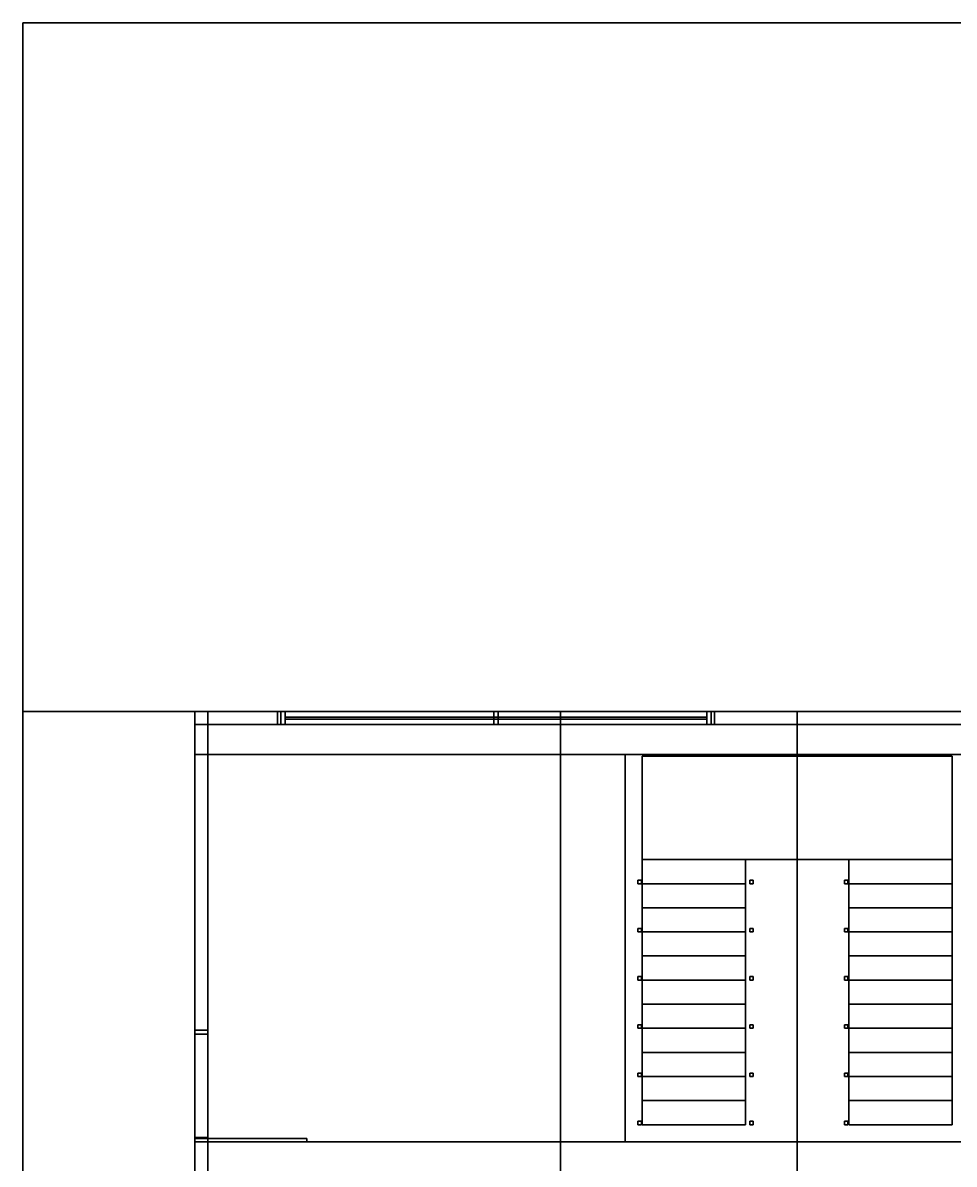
# Model space of a CAD drawing. Header units: metres. Extents: x 0 to 20, y 0 to 50.
# Drawn here: x 0 to 10.82, y 36.74 to 50 of the extents above; entities that cross this region are included whole.
import ezdxf

# ---------------------------------------------------------------- set-up
doc = ezdxf.new("R2010")
doc.units = ezdxf.units.M
doc.layers.add('MODELO_3D', color=7, linetype='Continuous')

msp = doc.modelspace()

# ---------------------------------------------------------------- linework, layer by layer
at = {"layer": 'MODELO_3D'}
for points in [[(0, 0, -0.25), (0, 0, -0.05), (0, 50, -0.05), (0, 50, -0.25)], [(0, 50, -0.25), (0, 50, -0.05), (20, 50, -0.05), (20, 50, -0.25)], [(0, 50, -0.25), (20, 50, -0.25), (20, 0, -0.25), (0, 0, -0.25)], [(20, 50, -0.05), (0, 50, -0.05), (0, 0, -0.05), (20, 0, -0.05)], [(0, 12, -0.05), (0, 12), (0, 42), (0, 42, -0.05)], [(0, 42, -0.05), (0, 42), (2, 42), (2, 42, -0.05)], [(0, 42, -0.05), (2, 42, -0.05), (2, 12, -0.05), (0, 12, -0.05)], [(2, 42), (0, 42), (0, 12), (2, 12)], [(2, 42, -0.05), (2, 42), (2, 12), (2, 12, -0.05)], [(2, 12, -0.15), (2, 12), (2, 42), (2, 42, -0.15)], [(2, 42, -0.15), (2, 42), (18, 42), (18, 42, -0.15)], [(2, 42, -0.15), (18, 42, -0.15), (18, 12, -0.15), (2, 12, -0.15)], [(18, 42), (2, 42), (2, 12), (18, 12)], [(2, 41.5, 4), (2, 41.5, 4.2), (2, 42, 4.2), (2, 42, 4)], [(2, 42, 4), (2, 42, 4.2), (18, 42, 4.2), (18, 42, 4)], [(2, 42, 4), (18, 42, 4), (18, 41.5, 4), (2, 41.5, 4)], [(18, 42, 4.2), (2, 42, 4.2), (2, 41.5, 4.2), (18, 41.5, 4.2)], [(2, 41.849998), (2, 41.849998, 4), (2, 42, 4), (2, 42)], [(2, 42), (2, 42, 4), (3, 42, 4), (3, 42)], [(2, 42), (3, 42), (3, 41.849998), (2, 41.849998)], [(3, 42, 4), (2, 42, 4), (2, 41.849998, 4), (3, 41.849998, 4)], [(2, 38.300003), (2, 38.300003, 4), (2, 42, 4), (2, 42)], [(2, 42), (2, 42, 4), (2.15, 42, 4), (2.15, 42)], [(2, 42), (2.15, 42), (2.15, 38.300003), (2, 38.300003)], [(2.15, 42, 4), (2, 42, 4), (2, 38.300003, 4), (2.15, 38.300003, 4)], [(2, 41.849998, 4.2), (2, 41.849998, 7.05), (2, 42, 7.05), (2, 42, 4.2)], [(2, 42, 4.2), (2, 42, 7.05), (3, 42, 7.05), (3, 42, 4.2)], [(2, 42, 4.2), (3, 42, 4.2), (3, 41.849998, 4.2), (2, 41.849998, 4.2)], [(3, 42, 7.05), (2, 42, 7.05), (2, 41.849998, 7.05), (3, 41.849998, 7.05)], [(2, 34.699997, 4.2), (2, 34.699997, 7.05), (2, 42, 7.05), (2, 42, 4.2)], [(2, 42, 4.2), (2, 42, 7.05), (2.15, 42, 7.05), (2.15, 42, 4.2)], [(2, 42, 4.2), (2.15, 42, 4.2), (2.15, 34.699997, 4.2), (2, 34.699997, 4.2)], [(2.15, 42, 7.05), (2, 42, 7.05), (2, 34.699997, 7.05), (2.15, 34.699997, 7.05)], [(2, 34.5, 7.05), (2, 34.5, 7.2), (2, 42, 7.2), (2, 42, 7.05)], [(2, 42, 7.05), (2, 42, 7.2), (6.25, 42, 7.2), (6.25, 42, 7.05)], [(2, 42, 7.05), (6.25, 42, 7.05), (6.25, 34.5, 7.05), (2, 34.5, 7.05)], [(6.25, 42, 7.2), (2, 42, 7.2), (2, 34.5, 7.2), (6.25, 34.5, 7.2)], [(2, 41.849998, 7.2), (2, 41.849998, 8.1), (2, 42, 8.1), (2, 42, 7.2)], [(2, 42, 7.2), (2, 42, 8.1), (18, 42, 8.1), (18, 42, 7.2)], [(2, 42, 7.2), (18, 42, 7.2), (18, 41.849998, 7.2), (2, 41.849998, 7.2)], [(18, 42, 8.1), (2, 42, 8.1), (2, 41.849998, 8.1), (18, 41.849998, 8.1)], [(2, 12, 7.2), (2, 12, 8.1), (2, 42, 8.1), (2, 42, 7.2)], [(2, 42, 7.2), (2, 42, 8.1), (2.15, 42, 8.1), (2.15, 42, 7.2)], [(2, 42, 7.2), (2.15, 42, 7.2), (2.15, 12, 7.2), (2, 12, 7.2)], [(2.15, 42, 8.1), (2, 42, 8.1), (2, 12, 8.1), (2.15, 12, 8.1)], [(2.15, 42), (2.15, 42, 4), (2.15, 38.300003, 4), (2.15, 38.300003)], [(2.15, 42, 4.2), (2.15, 42, 7.05), (2.15, 34.699997, 7.05), (2.15, 34.699997, 4.2)], [(2.15, 42, 7.2), (2.15, 42, 8.1), (2.15, 12, 8.1), (2.15, 12, 7.2)], [(2.96, 41.849998, 0.965), (2.96, 41.849998, 1), (2.96, 42, 1), (2.96, 42, 0.965)], [(2.96, 42, 0.965), (2.96, 42, 1), (8.04, 42, 1), (8.04, 42, 0.965)], [(2.96, 42, 0.965), (8.04, 42, 0.965), (8.04, 41.849998, 0.965), (2.96, 41.849998, 0.965)], [(8.04, 42, 1), (2.96, 42, 1), (2.96, 41.849998, 1), (8.04, 41.849998, 1)], [(2.96, 41.849998, 5.165), (2.96, 41.849998, 5.2), (2.96, 42, 5.2), (2.96, 42, 5.165)], [(2.96, 42, 5.165), (2.96, 42, 5.2), (8.04, 42, 5.2), (8.04, 42, 5.165)], [(2.96, 42, 5.165), (8.04, 42, 5.165), (8.04, 41.849998, 5.165), (2.96, 41.849998, 5.165)], [(8.04, 42, 5.2), (2.96, 42, 5.2), (2.96, 41.849998, 5.2), (8.04, 41.849998, 5.2)], [(3, 42), (3, 42, 4), (3, 41.849998, 4), (3, 41.849998)], [(3, 41.849998), (3, 41.849998, 1), (3, 42, 1), (3, 42)], [(3, 42), (3, 42, 1), (8, 42, 1), (8, 42)], [(3, 42), (8, 42), (8, 41.849998), (3, 41.849998)], [(8, 42, 1), (3, 42, 1), (3, 41.849998, 1), (8, 41.849998, 1)], [(3, 41.849998, 2.2), (3, 41.849998, 4), (3, 42, 4), (3, 42, 2.2)], [(3, 42, 2.2), (3, 42, 4), (8, 42, 4), (8, 42, 2.2)], [(3, 42, 2.2), (8, 42, 2.2), (8, 41.849998, 2.2), (3, 41.849998, 2.2)], [(8, 42, 4), (3, 42, 4), (3, 41.849998, 4), (8, 41.849998, 4)], [(3, 41.849998, 1), (3, 41.849998, 2.2), (3, 42, 2.2), (3, 42, 1)], [(3, 42, 1), (3, 42, 2.2), (3.05, 42, 2.2), (3.05, 42, 1)], [(3, 42, 1), (3.05, 42, 1), (3.05, 41.849998, 1), (3, 41.849998, 1)], [(3.05, 42, 2.2), (3, 42, 2.2), (3, 41.849998, 2.2), (3.05, 41.849998, 2.2)], [(3, 41.849998, 1), (3, 41.849998, 1.05), (3, 42, 1.05), (3, 42, 1)], [(3, 42, 1), (3, 42, 1.05), (8, 42, 1.05), (8, 42, 1)], [(3, 42, 1), (8, 42, 1), (8, 41.849998, 1), (3, 41.849998, 1)], [(8, 42, 1.05), (3, 42, 1.05), (3, 41.849998, 1.05), (8, 41.849998, 1.05)], [(3, 41.849998, 2.15), (3, 41.849998, 2.2), (3, 42, 2.2), (3, 42, 2.15)], [(3, 42, 2.15), (3, 42, 2.2), (8, 42, 2.2), (8, 42, 2.15)], [(3, 42, 2.15), (8, 42, 2.15), (8, 41.849998, 2.15), (3, 41.849998, 2.15)], [(8, 42, 2.2), (3, 42, 2.2), (3, 41.849998, 2.2), (8, 41.849998, 2.2)], [(3, 42, 4.2), (3, 42, 7.05), (3, 41.849998, 7.05), (3, 41.849998, 4.2)], [(3, 41.849998, 4.2), (3, 41.849998, 5.2), (3, 42, 5.2), (3, 42, 4.2)], [(3, 42, 4.2), (3, 42, 5.2), (8, 42, 5.2), (8, 42, 4.2)], [(3, 42, 4.2), (8, 42, 4.2), (8, 41.849998, 4.2), (3, 41.849998, 4.2)], [(8, 42, 5.2), (3, 42, 5.2), (3, 41.849998, 5.2), (8, 41.849998, 5.2)], [(3, 41.849998, 6.4), (3, 41.849998, 7.05), (3, 42, 7.05), (3, 42, 6.4)], [(3, 42, 6.4), (3, 42, 7.05), (8, 42, 7.05), (8, 42, 6.4)], [(3, 42, 6.4), (8, 42, 6.4), (8, 41.849998, 6.4), (3, 41.849998, 6.4)], [(8, 42, 7.05), (3, 42, 7.05), (3, 41.849998, 7.05), (8, 41.849998, 7.05)], [(3, 41.849998, 5.2), (3, 41.849998, 6.4), (3, 42, 6.4), (3, 42, 5.2)], [(3, 42, 5.2), (3, 42, 6.4), (3.05, 42, 6.4), (3.05, 42, 5.2)], [(3, 42, 5.2), (3.05, 42, 5.2), (3.05, 41.849998, 5.2), (3, 41.849998, 5.2)], [(3.05, 42, 6.4), (3, 42, 6.4), (3, 41.849998, 6.4), (3.05, 41.849998, 6.4)], [(3, 41.849998, 5.2), (3, 41.849998, 5.25), (3, 42, 5.25), (3, 42, 5.2)], [(3, 42, 5.2), (3, 42, 5.25), (8, 42, 5.25), (8, 42, 5.2)], [(3, 42, 5.2), (8, 42, 5.2), (8, 41.849998, 5.2), (3, 41.849998, 5.2)], [(8, 42, 5.25), (3, 42, 5.25), (3, 41.849998, 5.25), (8, 41.849998, 5.25)], [(3, 41.849998, 6.35), (3, 41.849998, 6.4), (3, 42, 6.4), (3, 42, 6.35)], [(3, 42, 6.35), (3, 42, 6.4), (8, 42, 6.4), (8, 42, 6.35)], [(3, 42, 6.35), (8, 42, 6.35), (8, 41.849998, 6.35), (3, 41.849998, 6.35)], [(8, 42, 6.4), (3, 42, 6.4), (3, 41.849998, 6.4), (8, 41.849998, 6.4)], [(3.05, 42, 1), (3.05, 42, 2.2), (3.05, 41.849998, 2.2), (3.05, 41.849998, 1)], [(3.05, 42, 5.2), (3.05, 42, 6.4), (3.05, 41.849998, 6.4), (3.05, 41.849998, 5.2)], [(3.05, 41.91, 1.05), (3.05, 41.91, 2.15), (3.05, 41.935001, 2.15), (3.05, 41.935001, 1.05)], [(3.05, 41.935001, 1.05), (3.05, 41.935001, 2.15), (7.95, 41.935001, 2.15), (7.95, 41.935001, 1.05)], [(3.05, 41.935001, 1.05), (7.95, 41.935001, 1.05), (7.95, 41.91, 1.05), (3.05, 41.91, 1.05)], [(7.95, 41.935001, 2.15), (3.05, 41.935001, 2.15), (3.05, 41.91, 2.15), (7.95, 41.91, 2.15)], [(3.05, 41.91, 5.25), (3.05, 41.91, 6.35), (3.05, 41.935001, 6.35), (3.05, 41.935001, 5.25)], [(3.05, 41.935001, 5.25), (3.05, 41.935001, 6.35), (7.95, 41.935001, 6.35), (7.95, 41.935001, 5.25)], [(3.05, 41.935001, 5.25), (7.95, 41.935001, 5.25), (7.95, 41.91, 5.25), (3.05, 41.91, 5.25)], [(7.95, 41.935001, 6.35), (3.05, 41.935001, 6.35), (3.05, 41.91, 6.35), (7.95, 41.91, 6.35)], [(7.95, 41.91, 1.05), (7.95, 41.91, 2.15), (3.05, 41.91, 2.15), (3.05, 41.91, 1.05)], [(7.95, 41.91, 5.25), (7.95, 41.91, 6.35), (3.05, 41.91, 6.35), (3.05, 41.91, 5.25)], [(5.475, 41.849998, 1), (5.475, 41.849998, 2.2), (5.475, 42, 2.2), (5.475, 42, 1)], [(5.475, 42, 1), (5.475, 42, 2.2), (5.525, 42, 2.2), (5.525, 42, 1)], [(5.475, 42, 1), (5.525, 42, 1), (5.525, 41.849998, 1), (5.475, 41.849998, 1)], [(5.525, 42, 2.2), (5.475, 42, 2.2), (5.475, 41.849998, 2.2), (5.525, 41.849998, 2.2)], [(5.475, 41.849998, 5.2), (5.475, 41.849998, 6.4), (5.475, 42, 6.4), (5.475, 42, 5.2)], [(5.475, 42, 5.2), (5.475, 42, 6.4), (5.525, 42, 6.4), (5.525, 42, 5.2)], [(5.475, 42, 5.2), (5.525, 42, 5.2), (5.525, 41.849998, 5.2), (5.475, 41.849998, 5.2)], [(5.525, 42, 6.4), (5.475, 42, 6.4), (5.475, 41.849998, 6.4), (5.525, 41.849998, 6.4)], [(5.525, 42, 1), (5.525, 42, 2.2), (5.525, 41.849998, 2.2), (5.525, 41.849998, 1)], [(5.525, 42, 5.2), (5.525, 42, 6.4), (5.525, 41.849998, 6.4), (5.525, 41.849998, 5.2)], [(6.25, 42, 7.05), (6.25, 42, 7.2), (6.25, 34.5, 7.2), (6.25, 34.5, 7.05)], [(6.25, 34.5, 7.05), (6.25, 34.5, 7.2), (6.25, 42, 7.2), (6.25, 42, 7.05)], [(6.25, 42, 7.05), (6.25, 42, 7.2), (9, 42, 7.2), (9, 42, 7.05)], [(6.25, 42, 7.05), (9, 42, 7.05), (9, 34.5, 7.05), (6.25, 34.5, 7.05)], [(9, 42, 7.2), (6.25, 42, 7.2), (6.25, 34.5, 7.2), (9, 34.5, 7.2)], [(7.95, 41.849998, 1), (7.95, 41.849998, 2.2), (7.95, 42, 2.2), (7.95, 42, 1)], [(7.95, 42, 1), (7.95, 42, 2.2), (8, 42, 2.2), (8, 42, 1)], [(7.95, 42, 1), (8, 42, 1), (8, 41.849998, 1), (7.95, 41.849998, 1)], [(8, 42, 2.2), (7.95, 42, 2.2), (7.95, 41.849998, 2.2), (8, 41.849998, 2.2)], [(7.95, 41.849998, 5.2), (7.95, 41.849998, 6.4), (7.95, 42, 6.4), (7.95, 42, 5.2)], [(7.95, 42, 5.2), (7.95, 42, 6.4), (8, 42, 6.4), (8, 42, 5.2)], [(7.95, 42, 5.2), (8, 42, 5.2), (8, 41.849998, 5.2), (7.95, 41.849998, 5.2)], [(8, 42, 6.4), (7.95, 42, 6.4), (7.95, 41.849998, 6.4), (8, 41.849998, 6.4)], [(7.95, 41.935001, 1.05), (7.95, 41.935001, 2.15), (7.95, 41.91, 2.15), (7.95, 41.91, 1.05)], [(7.95, 41.935001, 5.25), (7.95, 41.935001, 6.35), (7.95, 41.91, 6.35), (7.95, 41.91, 5.25)], [(8, 42), (8, 42, 1), (8, 41.849998, 1), (8, 41.849998)], [(8, 42, 2.2), (8, 42, 4), (8, 41.849998, 4), (8, 41.849998, 2.2)], [(8, 42, 1), (8, 42, 2.2), (8, 41.849998, 2.2), (8, 41.849998, 1)], [(8, 42, 1), (8, 42, 1.05), (8, 41.849998, 1.05), (8, 41.849998, 1)], [(8, 42, 2.15), (8, 42, 2.2), (8, 41.849998, 2.2), (8, 41.849998, 2.15)], [(8, 41.849998), (8, 41.849998, 4), (8, 42, 4), (8, 42)], [(8, 42), (8, 42, 4), (12, 42, 4), (12, 42)], [(8, 42), (12, 42), (12, 41.849998), (8, 41.849998)], [(12, 42, 4), (8, 42, 4), (8, 41.849998, 4), (12, 41.849998, 4)], [(8, 42, 4.2), (8, 42, 5.2), (8, 41.849998, 5.2), (8, 41.849998, 4.2)], [(8, 42, 6.4), (8, 42, 7.05), (8, 41.849998, 7.05), (8, 41.849998, 6.4)], [(8, 42, 5.2), (8, 42, 6.4), (8, 41.849998, 6.4), (8, 41.849998, 5.2)], [(8, 42, 5.2), (8, 42, 5.25), (8, 41.849998, 5.25), (8, 41.849998, 5.2)], [(8, 42, 6.35), (8, 42, 6.4), (8, 41.849998, 6.4), (8, 41.849998, 6.35)], [(8, 41.849998, 4.2), (8, 41.849998, 7.05), (8, 42, 7.05), (8, 42, 4.2)], [(8, 42, 4.2), (8, 42, 7.05), (12, 42, 7.05), (12, 42, 4.2)], [(8, 42, 4.2), (12, 42, 4.2), (12, 41.849998, 4.2), (8, 41.849998, 4.2)], [(12, 42, 7.05), (8, 42, 7.05), (8, 41.849998, 7.05), (12, 41.849998, 7.05)], [(8.04, 42, 0.965), (8.04, 42, 1), (8.04, 41.849998, 1), (8.04, 41.849998, 0.965)], [(8.04, 42, 5.165), (8.04, 42, 5.2), (8.04, 41.849998, 5.2), (8.04, 41.849998, 5.165)], [(9, 42, 7.05), (9, 42, 7.2), (9, 34.5, 7.2), (9, 34.5, 7.05)], [(9, 34.5, 7.05), (9, 34.5, 7.2), (9, 42, 7.2), (9, 42, 7.05)], [(9, 42, 7.05), (9, 42, 7.2), (11, 42, 7.2), (11, 42, 7.05)], [(9, 42, 7.05), (11, 42, 7.05), (11, 34.5, 7.05), (9, 34.5, 7.05)], [(11, 42, 7.2), (9, 42, 7.2), (9, 34.5, 7.2), (11, 34.5, 7.2)], [(3, 41.849998), (3, 41.849998, 4), (2, 41.849998, 4), (2, 41.849998)], [(3, 41.849998, 4.2), (3, 41.849998, 7.05), (2, 41.849998, 7.05), (2, 41.849998, 4.2)], [(18, 41.849998, 7.2), (18, 41.849998, 8.1), (2, 41.849998, 8.1), (2, 41.849998, 7.2)], [(8.04, 41.849998, 0.965), (8.04, 41.849998, 1), (2.96, 41.849998, 1), (2.96, 41.849998, 0.965)], [(8.04, 41.849998, 5.165), (8.04, 41.849998, 5.2), (2.96, 41.849998, 5.2), (2.96, 41.849998, 5.165)], [(8, 41.849998), (8, 41.849998, 1), (3, 41.849998, 1), (3, 41.849998)], [(8, 41.849998, 2.2), (8, 41.849998, 4), (3, 41.849998, 4), (3, 41.849998, 2.2)], [(3.05, 41.849998, 1), (3.05, 41.849998, 2.2), (3, 41.849998, 2.2), (3, 41.849998, 1)], [(8, 41.849998, 1), (8, 41.849998, 1.05), (3, 41.849998, 1.05), (3, 41.849998, 1)], [(8, 41.849998, 2.15), (8, 41.849998, 2.2), (3, 41.849998, 2.2), (3, 41.849998, 2.15)], [(8, 41.849998, 4.2), (8, 41.849998, 5.2), (3, 41.849998, 5.2), (3, 41.849998, 4.2)], [(8, 41.849998, 6.4), (8, 41.849998, 7.05), (3, 41.849998, 7.05), (3, 41.849998, 6.4)], [(3.05, 41.849998, 5.2), (3.05, 41.849998, 6.4), (3, 41.849998, 6.4), (3, 41.849998, 5.2)], [(8, 41.849998, 5.2), (8, 41.849998, 5.25), (3, 41.849998, 5.25), (3, 41.849998, 5.2)], [(8, 41.849998, 6.35), (8, 41.849998, 6.4), (3, 41.849998, 6.4), (3, 41.849998, 6.35)], [(5.525, 41.849998, 1), (5.525, 41.849998, 2.2), (5.475, 41.849998, 2.2), (5.475, 41.849998, 1)], [(5.525, 41.849998, 5.2), (5.525, 41.849998, 6.4), (5.475, 41.849998, 6.4), (5.475, 41.849998, 5.2)], [(8, 41.849998, 1), (8, 41.849998, 2.2), (7.95, 41.849998, 2.2), (7.95, 41.849998, 1)], [(8, 41.849998, 5.2), (8, 41.849998, 6.4), (7.95, 41.849998, 6.4), (7.95, 41.849998, 5.2)], [(12, 41.849998), (12, 41.849998, 4), (8, 41.849998, 4), (8, 41.849998)], [(12, 41.849998, 4.2), (12, 41.849998, 7.05), (8, 41.849998, 7.05), (8, 41.849998, 4.2)], [(18, 41.5, 4), (18, 41.5, 4.2), (2, 41.5, 4.2), (2, 41.5, 4)], [(2, 37, 4), (2, 37, 4.2), (2, 41.5, 4.2), (2, 41.5, 4)], [(2, 41.5, 4), (2, 41.5, 4.2), (7, 41.5, 4.2), (7, 41.5, 4)], [(2, 41.5, 4), (7, 41.5, 4), (7, 37, 4), (2, 37, 4)], [(7, 41.5, 4.2), (2, 41.5, 4.2), (2, 37, 4.2), (7, 37, 4.2)], [(7, 41.5, 4), (7, 41.5, 4.2), (7, 37, 4.2), (7, 37, 4)], [(7.2, 40.280003, 1.95), (7.2, 40.280003, 2.1), (7.2, 41.48, 2.1), (7.2, 41.48, 1.95)], [(7.2, 41.48, 1.95), (7.2, 41.48, 2.1), (10.8, 41.48, 2.1), (10.8, 41.48, 1.95)], [(7.2, 41.48, 1.95), (10.8, 41.48, 1.95), (10.8, 40.280003, 1.95), (7.2, 40.280003, 1.95)], [(10.8, 41.48, 2.1), (7.2, 41.48, 2.1), (7.2, 40.280003, 2.1), (10.8, 40.280003, 2.1)], [(10.8, 41.48, 1.95), (10.8, 41.48, 2.1), (10.8, 40.280003, 2.1), (10.8, 40.280003, 1.95)], [(10.8, 40.280003, 1.95), (10.8, 40.280003, 2.1), (7.2, 40.280003, 2.1), (7.2, 40.280003, 1.95)], [(7.2, 40), (7.2, 40, 1.925), (7.2, 40.279999, 1.925), (7.2, 40.279999)], [(7.2, 40.279999), (7.2, 40.279999, 1.925), (8.400001, 40.279999, 1.925), (8.400001, 40.279999)], [(7.2, 40.279999), (8.400001, 40.279999), (8.400001, 40), (7.2, 40)], [(8.400001, 40.279999, 1.925), (7.2, 40.279999, 1.925), (7.2, 40, 1.925), (8.400001, 40, 1.925)], [(8.400001, 40.279999), (8.400001, 40.279999, 1.925), (8.400001, 40, 1.925), (8.400001, 40)], [(9.599999, 40, 2.1), (9.599999, 40, 2.275), (9.599999, 40.279999, 2.275), (9.599999, 40.279999, 2.1)], [(9.599999, 40.279999, 2.1), (9.599999, 40.279999, 2.275), (10.8, 40.279999, 2.275), (10.8, 40.279999, 2.1)], [(9.599999, 40.279999, 2.1), (10.8, 40.279999, 2.1), (10.8, 40, 2.1), (9.599999, 40, 2.1)], [(10.8, 40.279999, 2.275), (9.599999, 40.279999, 2.275), (9.599999, 40, 2.275), (10.8, 40, 2.275)], [(10.8, 40.279999, 2.1), (10.8, 40.279999, 2.275), (10.8, 40, 2.275), (10.8, 40, 2.1)], [(7.15, 40, 1.925), (7.15, 40, 3.025), (7.15, 40.040001, 3.025), (7.15, 40.040001, 1.925)], [(7.15, 40.040001, 1.925), (7.15, 40.040001, 3.025), (7.19, 40.040001, 3.025), (7.19, 40.040001, 1.925)], [(7.15, 40.040001, 1.925), (7.19, 40.040001, 1.925), (7.19, 40, 1.925), (7.15, 40, 1.925)], [(7.19, 40.040001, 3.025), (7.15, 40.040001, 3.025), (7.15, 40, 3.025), (7.19, 40, 3.025)], [(7.19, 40, 1.925), (7.19, 40, 3.025), (7.15, 40, 3.025), (7.15, 40, 1.925)], [(7.19, 40.040001, 1.925), (7.19, 40.040001, 3.025), (7.19, 40, 3.025), (7.19, 40, 1.925)], [(7.2, 39.720001), (7.2, 39.720001, 1.75), (7.2, 40, 1.75), (7.2, 40)], [(7.2, 40), (7.2, 40, 1.75), (8.400001, 40, 1.75), (8.400001, 40)], [(7.2, 40), (8.400001, 40), (8.400001, 39.720001), (7.2, 39.720001)], [(8.400001, 40, 1.75), (7.2, 40, 1.75), (7.2, 39.720001, 1.75), (8.400001, 39.720001, 1.75)], [(8.400001, 40), (8.400001, 40, 1.925), (7.2, 40, 1.925), (7.2, 40)], [(8.400001, 40), (8.400001, 40, 1.75), (8.400001, 39.720001, 1.75), (8.400001, 39.720001)], [(8.45, 40, 1.925), (8.45, 40, 3.025), (8.45, 40.040001, 3.025), (8.45, 40.040001, 1.925)], [(8.45, 40.040001, 1.925), (8.45, 40.040001, 3.025), (8.490001, 40.040001, 3.025), (8.490001, 40.040001, 1.925)], [(8.45, 40.040001, 1.925), (8.490001, 40.040001, 1.925), (8.490001, 40, 1.925), (8.45, 40, 1.925)], [(8.490001, 40.040001, 3.025), (8.45, 40.040001, 3.025), (8.45, 40, 3.025), (8.490001, 40, 3.025)], [(8.490001, 40, 1.925), (8.490001, 40, 3.025), (8.45, 40, 3.025), (8.45, 40, 1.925)], [(8.490001, 40.040001, 1.925), (8.490001, 40.040001, 3.025), (8.490001, 40, 3.025), (8.490001, 40, 1.925)], [(9.549999, 40, 2.275), (9.549999, 40, 3.375), (9.549999, 40.040001, 3.375), (9.549999, 40.040001, 2.275)], [(9.549999, 40.040001, 2.275), (9.549999, 40.040001, 3.375), (9.59, 40.040001, 3.375), (9.59, 40.040001, 2.275)], [(9.549999, 40.040001, 2.275), (9.59, 40.040001, 2.275), (9.59, 40, 2.275), (9.549999, 40, 2.275)], [(9.59, 40.040001, 3.375), (9.549999, 40.040001, 3.375), (9.549999, 40, 3.375), (9.59, 40, 3.375)], [(9.59, 40, 2.275), (9.59, 40, 3.375), (9.549999, 40, 3.375), (9.549999, 40, 2.275)], [(9.59, 40.040001, 2.275), (9.59, 40.040001, 3.375), (9.59, 40, 3.375), (9.59, 40, 2.275)], [(10.8, 40, 2.1), (10.8, 40, 2.275), (9.599999, 40, 2.275), (9.599999, 40, 2.1)], [(9.599999, 39.720001, 2.1), (9.599999, 39.720001, 2.45), (9.599999, 40, 2.45), (9.599999, 40, 2.1)], [(9.599999, 40, 2.1), (9.599999, 40, 2.45), (10.8, 40, 2.45), (10.8, 40, 2.1)], [(9.599999, 40, 2.1), (10.8, 40, 2.1), (10.8, 39.720001, 2.1), (9.599999, 39.720001, 2.1)], [(10.8, 40, 2.45), (9.599999, 40, 2.45), (9.599999, 39.720001, 2.45), (10.8, 39.720001, 2.45)], [(10.8, 40, 2.1), (10.8, 40, 2.45), (10.8, 39.720001, 2.45), (10.8, 39.720001, 2.1)], [(7.2, 39.440002), (7.2, 39.440002, 1.575), (7.2, 39.720001, 1.575), (7.2, 39.720001)], [(7.2, 39.720001), (7.2, 39.720001, 1.575), (8.400001, 39.720001, 1.575), (8.400001, 39.720001)], [(7.2, 39.720001), (8.400001, 39.720001), (8.400001, 39.440002), (7.2, 39.440002)], [(8.400001, 39.720001, 1.575), (7.2, 39.720001, 1.575), (7.2, 39.440002, 1.575), (8.400001, 39.440002, 1.575)], [(8.400001, 39.720001), (8.400001, 39.720001, 1.75), (7.2, 39.720001, 1.75), (7.2, 39.720001)], [(8.400001, 39.720001), (8.400001, 39.720001, 1.575), (8.400001, 39.440002, 1.575), (8.400001, 39.440002)], [(10.8, 39.720001, 2.1), (10.8, 39.720001, 2.45), (9.599999, 39.720001, 2.45), (9.599999, 39.720001, 2.1)], [(9.599999, 39.440002, 2.1), (9.599999, 39.440002, 2.625), (9.599999, 39.720001, 2.625), (9.599999, 39.720001, 2.1)], [(9.599999, 39.720001, 2.1), (9.599999, 39.720001, 2.625), (10.8, 39.720001, 2.625), (10.8, 39.720001, 2.1)], [(9.599999, 39.720001, 2.1), (10.8, 39.720001, 2.1), (10.8, 39.440002, 2.1), (9.599999, 39.440002, 2.1)], [(10.8, 39.720001, 2.625), (9.599999, 39.720001, 2.625), (9.599999, 39.440002, 2.625), (10.8, 39.440002, 2.625)], [(10.8, 39.720001, 2.1), (10.8, 39.720001, 2.625), (10.8, 39.440002, 2.625), (10.8, 39.440002, 2.1)], [(7.15, 39.439999, 1.575), (7.15, 39.439999, 2.675), (7.15, 39.48, 2.675), (7.15, 39.48, 1.575)], [(7.15, 39.48, 1.575), (7.15, 39.48, 2.675), (7.19, 39.48, 2.675), (7.19, 39.48, 1.575)], [(7.15, 39.48, 1.575), (7.19, 39.48, 1.575), (7.19, 39.439999, 1.575), (7.15, 39.439999, 1.575)], [(7.19, 39.48, 2.675), (7.15, 39.48, 2.675), (7.15, 39.439999, 2.675), (7.19, 39.439999, 2.675)], [(7.19, 39.439999, 1.575), (7.19, 39.439999, 2.675), (7.15, 39.439999, 2.675), (7.15, 39.439999, 1.575)], [(7.19, 39.48, 1.575), (7.19, 39.48, 2.675), (7.19, 39.439999, 2.675), (7.19, 39.439999, 1.575)], [(8.400001, 39.440002), (8.400001, 39.440002, 1.575), (7.2, 39.440002, 1.575), (7.2, 39.440002)], [(7.2, 39.16), (7.2, 39.16, 1.4), (7.2, 39.439999, 1.4), (7.2, 39.439999)], [(7.2, 39.439999), (7.2, 39.439999, 1.4), (8.400001, 39.439999, 1.4), (8.400001, 39.439999)], [(7.2, 39.439999), (8.400001, 39.439999), (8.400001, 39.16), (7.2, 39.16)], [(8.400001, 39.439999, 1.4), (7.2, 39.439999, 1.4), (7.2, 39.16, 1.4), (8.400001, 39.16, 1.4)], [(8.400001, 39.439999), (8.400001, 39.439999, 1.4), (8.400001, 39.16, 1.4), (8.400001, 39.16)], [(8.45, 39.439999, 1.575), (8.45, 39.439999, 2.675), (8.45, 39.48, 2.675), (8.45, 39.48, 1.575)], [(8.45, 39.48, 1.575), (8.45, 39.48, 2.675), (8.490001, 39.48, 2.675), (8.490001, 39.48, 1.575)], [(8.45, 39.48, 1.575), (8.490001, 39.48, 1.575), (8.490001, 39.439999, 1.575), (8.45, 39.439999, 1.575)], [(8.490001, 39.48, 2.675), (8.45, 39.48, 2.675), (8.45, 39.439999, 2.675), (8.490001, 39.439999, 2.675)], [(8.490001, 39.439999, 1.575), (8.490001, 39.439999, 2.675), (8.45, 39.439999, 2.675), (8.45, 39.439999, 1.575)], [(8.490001, 39.48, 1.575), (8.490001, 39.48, 2.675), (8.490001, 39.439999, 2.675), (8.490001, 39.439999, 1.575)], [(9.549999, 39.439999, 2.625), (9.549999, 39.439999, 3.725), (9.549999, 39.48, 3.725), (9.549999, 39.48, 2.625)], [(9.549999, 39.48, 2.625), (9.549999, 39.48, 3.725), (9.59, 39.48, 3.725), (9.59, 39.48, 2.625)], [(9.549999, 39.48, 2.625), (9.59, 39.48, 2.625), (9.59, 39.439999, 2.625), (9.549999, 39.439999, 2.625)], [(9.59, 39.48, 3.725), (9.549999, 39.48, 3.725), (9.549999, 39.439999, 3.725), (9.59, 39.439999, 3.725)], [(9.59, 39.439999, 2.625), (9.59, 39.439999, 3.725), (9.549999, 39.439999, 3.725), (9.549999, 39.439999, 2.625)], [(9.59, 39.48, 2.625), (9.59, 39.48, 3.725), (9.59, 39.439999, 3.725), (9.59, 39.439999, 2.625)], [(10.8, 39.440002, 2.1), (10.8, 39.440002, 2.625), (9.599999, 39.440002, 2.625), (9.599999, 39.440002, 2.1)], [(9.599999, 39.16, 2.1), (9.599999, 39.16, 2.8), (9.599999, 39.439999, 2.8), (9.599999, 39.439999, 2.1)], [(9.599999, 39.439999, 2.1), (9.599999, 39.439999, 2.8), (10.8, 39.439999, 2.8), (10.8, 39.439999, 2.1)], [(9.599999, 39.439999, 2.1), (10.8, 39.439999, 2.1), (10.8, 39.16, 2.1), (9.599999, 39.16, 2.1)], [(10.8, 39.439999, 2.8), (9.599999, 39.439999, 2.8), (9.599999, 39.16, 2.8), (10.8, 39.16, 2.8)], [(10.8, 39.439999, 2.1), (10.8, 39.439999, 2.8), (10.8, 39.16, 2.8), (10.8, 39.16, 2.1)], [(7.2, 38.880001), (7.2, 38.880001, 1.225), (7.2, 39.16, 1.225), (7.2, 39.16)], [(7.2, 39.16), (7.2, 39.16, 1.225), (8.400001, 39.16, 1.225), (8.400001, 39.16)], [(7.2, 39.16), (8.400001, 39.16), (8.400001, 38.880001), (7.2, 38.880001)], [(8.400001, 39.16, 1.225), (7.2, 39.16, 1.225), (7.2, 38.880001, 1.225), (8.400001, 38.880001, 1.225)], [(8.400001, 39.16), (8.400001, 39.16, 1.4), (7.2, 39.16, 1.4), (7.2, 39.16)], [(8.400001, 39.16), (8.400001, 39.16, 1.225), (8.400001, 38.880001, 1.225), (8.400001, 38.880001)], [(10.8, 39.16, 2.1), (10.8, 39.16, 2.8), (9.599999, 39.16, 2.8), (9.599999, 39.16, 2.1)], [(9.599999, 38.880001, 2.1), (9.599999, 38.880001, 2.975), (9.599999, 39.16, 2.975), (9.599999, 39.16, 2.1)], [(9.599999, 39.16, 2.1), (9.599999, 39.16, 2.975), (10.8, 39.16, 2.975), (10.8, 39.16, 2.1)], [(9.599999, 39.16, 2.1), (10.8, 39.16, 2.1), (10.8, 38.880001, 2.1), (9.599999, 38.880001, 2.1)], [(10.8, 39.16, 2.975), (9.599999, 39.16, 2.975), (9.599999, 38.880001, 2.975), (10.8, 38.880001, 2.975)], [(10.8, 39.16, 2.1), (10.8, 39.16, 2.975), (10.8, 38.880001, 2.975), (10.8, 38.880001, 2.1)], [(7.15, 38.880001, 1.225), (7.15, 38.880001, 2.325), (7.15, 38.920002, 2.325), (7.15, 38.920002, 1.225)], [(7.15, 38.920002, 1.225), (7.15, 38.920002, 2.325), (7.19, 38.920002, 2.325), (7.19, 38.920002, 1.225)], [(7.15, 38.920002, 1.225), (7.19, 38.920002, 1.225), (7.19, 38.880001, 1.225), (7.15, 38.880001, 1.225)], [(7.19, 38.920002, 2.325), (7.15, 38.920002, 2.325), (7.15, 38.880001, 2.325), (7.19, 38.880001, 2.325)], [(7.19, 38.880001, 1.225), (7.19, 38.880001, 2.325), (7.15, 38.880001, 2.325), (7.15, 38.880001, 1.225)], [(7.19, 38.920002, 1.225), (7.19, 38.920002, 2.325), (7.19, 38.880001, 2.325), (7.19, 38.880001, 1.225)], [(7.2, 38.600002), (7.2, 38.600002, 1.05), (7.2, 38.880001, 1.05), (7.2, 38.880001)], [(7.2, 38.880001), (7.2, 38.880001, 1.05), (8.400001, 38.880001, 1.05), (8.400001, 38.880001)], [(7.2, 38.880001), (8.400001, 38.880001), (8.400001, 38.600002), (7.2, 38.600002)], [(8.400001, 38.880001, 1.05), (7.2, 38.880001, 1.05), (7.2, 38.600002, 1.05), (8.400001, 38.600002, 1.05)], [(8.400001, 38.880001), (8.400001, 38.880001, 1.225), (7.2, 38.880001, 1.225), (7.2, 38.880001)], [(8.400001, 38.880001), (8.400001, 38.880001, 1.05), (8.400001, 38.600002, 1.05), (8.400001, 38.600002)], [(8.45, 38.880001, 1.225), (8.45, 38.880001, 2.325), (8.45, 38.920002, 2.325), (8.45, 38.920002, 1.225)], [(8.45, 38.920002, 1.225), (8.45, 38.920002, 2.325), (8.490001, 38.920002, 2.325), (8.490001, 38.920002, 1.225)], [(8.45, 38.920002, 1.225), (8.490001, 38.920002, 1.225), (8.490001, 38.880001, 1.225), (8.45, 38.880001, 1.225)], [(8.490001, 38.920002, 2.325), (8.45, 38.920002, 2.325), (8.45, 38.880001, 2.325), (8.490001, 38.880001, 2.325)], [(8.490001, 38.880001, 1.225), (8.490001, 38.880001, 2.325), (8.45, 38.880001, 2.325), (8.45, 38.880001, 1.225)], [(8.490001, 38.920002, 1.225), (8.490001, 38.920002, 2.325), (8.490001, 38.880001, 2.325), (8.490001, 38.880001, 1.225)], [(9.549999, 38.880001, 2.975), (9.549999, 38.880001, 4.075), (9.549999, 38.920002, 4.075), (9.549999, 38.920002, 2.975)], [(9.549999, 38.920002, 2.975), (9.549999, 38.920002, 4.075), (9.59, 38.920002, 4.075), (9.59, 38.920002, 2.975)], [(9.549999, 38.920002, 2.975), (9.59, 38.920002, 2.975), (9.59, 38.880001, 2.975), (9.549999, 38.880001, 2.975)], [(9.59, 38.920002, 4.075), (9.549999, 38.920002, 4.075), (9.549999, 38.880001, 4.075), (9.59, 38.880001, 4.075)], [(9.59, 38.880001, 2.975), (9.59, 38.880001, 4.075), (9.549999, 38.880001, 4.075), (9.549999, 38.880001, 2.975)], [(9.59, 38.920002, 2.975), (9.59, 38.920002, 4.075), (9.59, 38.880001, 4.075), (9.59, 38.880001, 2.975)], [(10.8, 38.880001, 2.1), (10.8, 38.880001, 2.975), (9.599999, 38.880001, 2.975), (9.599999, 38.880001, 2.1)], [(9.599999, 38.600002, 2.1), (9.599999, 38.600002, 3.15), (9.599999, 38.880001, 3.15), (9.599999, 38.880001, 2.1)], [(9.599999, 38.880001, 2.1), (9.599999, 38.880001, 3.15), (10.8, 38.880001, 3.15), (10.8, 38.880001, 2.1)], [(9.599999, 38.880001, 2.1), (10.8, 38.880001, 2.1), (10.8, 38.600002, 2.1), (9.599999, 38.600002, 2.1)], [(10.8, 38.880001, 3.15), (9.599999, 38.880001, 3.15), (9.599999, 38.600002, 3.15), (10.8, 38.600002, 3.15)], [(10.8, 38.880001, 2.1), (10.8, 38.880001, 3.15), (10.8, 38.600002, 3.15), (10.8, 38.600002, 2.1)], [(8.400001, 38.600002), (8.400001, 38.600002, 1.05), (7.2, 38.600002, 1.05), (7.2, 38.600002)], [(7.2, 38.32), (7.2, 38.32, 0.875), (7.2, 38.599998, 0.875), (7.2, 38.599998)], [(7.2, 38.599998), (7.2, 38.599998, 0.875), (8.400001, 38.599998, 0.875), (8.400001, 38.599998)], [(7.2, 38.599998), (8.400001, 38.599998), (8.400001, 38.32), (7.2, 38.32)], [(8.400001, 38.599998, 0.875), (7.2, 38.599998, 0.875), (7.2, 38.32, 0.875), (8.400001, 38.32, 0.875)], [(8.400001, 38.599998), (8.400001, 38.599998, 0.875), (8.400001, 38.32, 0.875), (8.400001, 38.32)], [(10.8, 38.600002, 2.1), (10.8, 38.600002, 3.15), (9.599999, 38.600002, 3.15), (9.599999, 38.600002, 2.1)], [(9.599999, 38.32, 2.1), (9.599999, 38.32, 3.325), (9.599999, 38.599998, 3.325), (9.599999, 38.599998, 2.1)], [(9.599999, 38.599998, 2.1), (9.599999, 38.599998, 3.325), (10.8, 38.599998, 3.325), (10.8, 38.599998, 2.1)], [(9.599999, 38.599998, 2.1), (10.8, 38.599998, 2.1), (10.8, 38.32, 2.1), (9.599999, 38.32, 2.1)], [(10.8, 38.599998, 3.325), (9.599999, 38.599998, 3.325), (9.599999, 38.32, 3.325), (10.8, 38.32, 3.325)], [(10.8, 38.599998, 2.1), (10.8, 38.599998, 3.325), (10.8, 38.32, 3.325), (10.8, 38.32, 2.1)], [(7.15, 38.32, 0.875), (7.15, 38.32, 1.975), (7.15, 38.360001, 1.975), (7.15, 38.360001, 0.875)], [(7.15, 38.360001, 0.875), (7.15, 38.360001, 1.975), (7.19, 38.360001, 1.975), (7.19, 38.360001, 0.875)], [(7.15, 38.360001, 0.875), (7.19, 38.360001, 0.875), (7.19, 38.32, 0.875), (7.15, 38.32, 0.875)], [(7.19, 38.360001, 1.975), (7.15, 38.360001, 1.975), (7.15, 38.32, 1.975), (7.19, 38.32, 1.975)], [(7.19, 38.32, 0.875), (7.19, 38.32, 1.975), (7.15, 38.32, 1.975), (7.15, 38.32, 0.875)], [(7.19, 38.360001, 0.875), (7.19, 38.360001, 1.975), (7.19, 38.32, 1.975), (7.19, 38.32, 0.875)], [(7.2, 38.040001), (7.2, 38.040001, 0.7), (7.2, 38.32, 0.7), (7.2, 38.32)], [(7.2, 38.32), (7.2, 38.32, 0.7), (8.400001, 38.32, 0.7), (8.400001, 38.32)], [(7.2, 38.32), (8.400001, 38.32), (8.400001, 38.040001), (7.2, 38.040001)], [(8.400001, 38.32, 0.7), (7.2, 38.32, 0.7), (7.2, 38.040001, 0.7), (8.400001, 38.040001, 0.7)], [(8.400001, 38.32), (8.400001, 38.32, 0.875), (7.2, 38.32, 0.875), (7.2, 38.32)], [(8.400001, 38.32), (8.400001, 38.32, 0.7), (8.400001, 38.040001, 0.7), (8.400001, 38.040001)], [(8.45, 38.32, 0.875), (8.45, 38.32, 1.975), (8.45, 38.360001, 1.975), (8.45, 38.360001, 0.875)], [(8.45, 38.360001, 0.875), (8.45, 38.360001, 1.975), (8.490001, 38.360001, 1.975), (8.490001, 38.360001, 0.875)], [(8.45, 38.360001, 0.875), (8.490001, 38.360001, 0.875), (8.490001, 38.32, 0.875), (8.45, 38.32, 0.875)], [(8.490001, 38.360001, 1.975), (8.45, 38.360001, 1.975), (8.45, 38.32, 1.975), (8.490001, 38.32, 1.975)], [(8.490001, 38.32, 0.875), (8.490001, 38.32, 1.975), (8.45, 38.32, 1.975), (8.45, 38.32, 0.875)], [(8.490001, 38.360001, 0.875), (8.490001, 38.360001, 1.975), (8.490001, 38.32, 1.975), (8.490001, 38.32, 0.875)], [(9.549999, 38.32, 3.325), (9.549999, 38.32, 4.425), (9.549999, 38.360001, 4.425), (9.549999, 38.360001, 3.325)], [(9.549999, 38.360001, 3.325), (9.549999, 38.360001, 4.425), (9.59, 38.360001, 4.425), (9.59, 38.360001, 3.325)], [(9.549999, 38.360001, 3.325), (9.59, 38.360001, 3.325), (9.59, 38.32, 3.325), (9.549999, 38.32, 3.325)], [(9.59, 38.360001, 4.425), (9.549999, 38.360001, 4.425), (9.549999, 38.32, 4.425), (9.59, 38.32, 4.425)], [(9.59, 38.32, 3.325), (9.59, 38.32, 4.425), (9.549999, 38.32, 4.425), (9.549999, 38.32, 3.325)], [(9.59, 38.360001, 3.325), (9.59, 38.360001, 4.425), (9.59, 38.32, 4.425), (9.59, 38.32, 3.325)], [(10.8, 38.32, 2.1), (10.8, 38.32, 3.325), (9.599999, 38.32, 3.325), (9.599999, 38.32, 2.1)], [(9.599999, 38.040001, 2.1), (9.599999, 38.040001, 3.5), (9.599999, 38.32, 3.5), (9.599999, 38.32, 2.1)], [(9.599999, 38.32, 2.1), (9.599999, 38.32, 3.5), (10.8, 38.32, 3.5), (10.8, 38.32, 2.1)], [(9.599999, 38.32, 2.1), (10.8, 38.32, 2.1), (10.8, 38.040001, 2.1), (9.599999, 38.040001, 2.1)], [(10.8, 38.32, 3.5), (9.599999, 38.32, 3.5), (9.599999, 38.040001, 3.5), (10.8, 38.040001, 3.5)], [(10.8, 38.32, 2.1), (10.8, 38.32, 3.5), (10.8, 38.040001, 3.5), (10.8, 38.040001, 2.1)], [(2, 37, 2.4), (2, 37, 4), (2, 38.300003, 4), (2, 38.300003, 2.4)], [(2, 38.300003, 2.4), (2, 38.300003, 4), (2.15, 38.300003, 4), (2.15, 38.300003, 2.4)], [(2, 38.300003, 2.4), (2.15, 38.300003, 2.4), (2.15, 37, 2.4), (2, 37, 2.4)], [(2.15, 38.300003, 4), (2, 38.300003, 4), (2, 37, 4), (2.15, 37, 4)], [(2, 38.25), (2, 38.25, 2.4), (2, 38.300003, 2.4), (2, 38.300003)], [(2, 38.300003), (2, 38.300003, 2.4), (2.15, 38.300003, 2.4), (2.15, 38.300003)], [(2, 38.300003), (2.15, 38.300003), (2.15, 38.25), (2, 38.25)], [(2.15, 38.300003, 2.4), (2, 38.300003, 2.4), (2, 38.25, 2.4), (2.15, 38.25, 2.4)], [(2, 37), (2, 37, 0.05), (2, 38.300003, 0.05), (2, 38.300003)], [(2, 38.300003), (2, 38.300003, 0.05), (2.15, 38.300003, 0.05), (2.15, 38.300003)], [(2, 38.300003), (2.15, 38.300003), (2.15, 37), (2, 37)], [(2.15, 38.300003, 0.05), (2, 38.300003, 0.05), (2, 37, 0.05), (2.15, 37, 0.05)], [(2, 37, 2.35), (2, 37, 2.4), (2, 38.300003, 2.4), (2, 38.300003, 2.35)], [(2, 38.300003, 2.35), (2, 38.300003, 2.4), (2.15, 38.300003, 2.4), (2.15, 38.300003, 2.35)], [(2, 38.300003, 2.35), (2.15, 38.300003, 2.35), (2.15, 37, 2.35), (2, 37, 2.35)], [(2.15, 38.300003, 2.4), (2, 38.300003, 2.4), (2, 37, 2.4), (2.15, 37, 2.4)], [(2.15, 38.300003), (2.15, 38.300003, 4), (2, 38.300003, 4), (2, 38.300003)], [(2.15, 38.25), (2.15, 38.25, 2.4), (2, 38.25, 2.4), (2, 38.25)], [(2.15, 38.300003, 2.4), (2.15, 38.300003, 4), (2.15, 37, 4), (2.15, 37, 2.4)], [(2.15, 38.300003), (2.15, 38.300003, 2.4), (2.15, 38.25, 2.4), (2.15, 38.25)], [(2.15, 38.300003), (2.15, 38.300003, 0.05), (2.15, 37, 0.05), (2.15, 37)], [(2.15, 38.300003, 2.35), (2.15, 38.300003, 2.4), (2.15, 37, 2.4), (2.15, 37, 2.35)], [(7.2, 37.760002), (7.2, 37.760002, 0.525), (7.2, 38.040001, 0.525), (7.2, 38.040001)], [(7.2, 38.040001), (7.2, 38.040001, 0.525), (8.400001, 38.040001, 0.525), (8.400001, 38.040001)], [(7.2, 38.040001), (8.400001, 38.040001), (8.400001, 37.760002), (7.2, 37.760002)], [(8.400001, 38.040001, 0.525), (7.2, 38.040001, 0.525), (7.2, 37.760002, 0.525), (8.400001, 37.760002, 0.525)], [(8.400001, 38.040001), (8.400001, 38.040001, 0.7), (7.2, 38.040001, 0.7), (7.2, 38.040001)], [(8.400001, 38.040001), (8.400001, 38.040001, 0.525), (8.400001, 37.760002, 0.525), (8.400001, 37.760002)], [(10.8, 38.040001, 2.1), (10.8, 38.040001, 3.5), (9.599999, 38.040001, 3.5), (9.599999, 38.040001, 2.1)], [(9.599999, 37.760002, 2.1), (9.599999, 37.760002, 3.675), (9.599999, 38.040001, 3.675), (9.599999, 38.040001, 2.1)], [(9.599999, 38.040001, 2.1), (9.599999, 38.040001, 3.675), (10.8, 38.040001, 3.675), (10.8, 38.040001, 2.1)], [(9.599999, 38.040001, 2.1), (10.8, 38.040001, 2.1), (10.8, 37.760002, 2.1), (9.599999, 37.760002, 2.1)], [(10.8, 38.040001, 3.675), (9.599999, 38.040001, 3.675), (9.599999, 37.760002, 3.675), (10.8, 37.760002, 3.675)], [(10.8, 38.040001, 2.1), (10.8, 38.040001, 3.675), (10.8, 37.760002, 3.675), (10.8, 37.760002, 2.1)], [(7.15, 37.759998, 0.525), (7.15, 37.759998, 1.625), (7.15, 37.799999, 1.625), (7.15, 37.799999, 0.525)], [(7.15, 37.799999, 0.525), (7.15, 37.799999, 1.625), (7.19, 37.799999, 1.625), (7.19, 37.799999, 0.525)], [(7.15, 37.799999, 0.525), (7.19, 37.799999, 0.525), (7.19, 37.759998, 0.525), (7.15, 37.759998, 0.525)], [(7.19, 37.799999, 1.625), (7.15, 37.799999, 1.625), (7.15, 37.759998, 1.625), (7.19, 37.759998, 1.625)], [(7.19, 37.799999, 0.525), (7.19, 37.799999, 1.625), (7.19, 37.759998, 1.625), (7.19, 37.759998, 0.525)], [(8.45, 37.759998, 0.525), (8.45, 37.759998, 1.625), (8.45, 37.799999, 1.625), (8.45, 37.799999, 0.525)], [(8.45, 37.799999, 0.525), (8.45, 37.799999, 1.625), (8.490001, 37.799999, 1.625), (8.490001, 37.799999, 0.525)], [(8.45, 37.799999, 0.525), (8.490001, 37.799999, 0.525), (8.490001, 37.759998, 0.525), (8.45, 37.759998, 0.525)], [(8.490001, 37.799999, 1.625), (8.45, 37.799999, 1.625), (8.45, 37.759998, 1.625), (8.490001, 37.759998, 1.625)], [(8.490001, 37.799999, 0.525), (8.490001, 37.799999, 1.625), (8.490001, 37.759998, 1.625), (8.490001, 37.759998, 0.525)], [(9.549999, 37.759998, 3.675), (9.549999, 37.759998, 4.775), (9.549999, 37.799999, 4.775), (9.549999, 37.799999, 3.675)], [(9.549999, 37.799999, 3.675), (9.549999, 37.799999, 4.775), (9.59, 37.799999, 4.775), (9.59, 37.799999, 3.675)], [(9.549999, 37.799999, 3.675), (9.59, 37.799999, 3.675), (9.59, 37.759998, 3.675), (9.549999, 37.759998, 3.675)], [(9.59, 37.799999, 4.775), (9.549999, 37.799999, 4.775), (9.549999, 37.759998, 4.775), (9.59, 37.759998, 4.775)], [(9.59, 37.799999, 3.675), (9.59, 37.799999, 4.775), (9.59, 37.759998, 4.775), (9.59, 37.759998, 3.675)], [(7.19, 37.759998, 0.525), (7.19, 37.759998, 1.625), (7.15, 37.759998, 1.625), (7.15, 37.759998, 0.525)], [(8.400001, 37.760002), (8.400001, 37.760002, 0.525), (7.2, 37.760002, 0.525), (7.2, 37.760002)], [(7.2, 37.48), (7.2, 37.48, 0.35), (7.2, 37.759998, 0.35), (7.2, 37.759998)], [(7.2, 37.759998), (7.2, 37.759998, 0.35), (8.400001, 37.759998, 0.35), (8.400001, 37.759998)], [(7.2, 37.759998), (8.400001, 37.759998), (8.400001, 37.48), (7.2, 37.48)], [(8.400001, 37.759998, 0.35), (7.2, 37.759998, 0.35), (7.2, 37.48, 0.35), (8.400001, 37.48, 0.35)], [(8.400001, 37.759998), (8.400001, 37.759998, 0.35), (8.400001, 37.48, 0.35), (8.400001, 37.48)], [(8.490001, 37.759998, 0.525), (8.490001, 37.759998, 1.625), (8.45, 37.759998, 1.625), (8.45, 37.759998, 0.525)], [(9.59, 37.759998, 3.675), (9.59, 37.759998, 4.775), (9.549999, 37.759998, 4.775), (9.549999, 37.759998, 3.675)], [(10.8, 37.760002, 2.1), (10.8, 37.760002, 3.675), (9.599999, 37.760002, 3.675), (9.599999, 37.760002, 2.1)], [(9.599999, 37.48, 2.1), (9.599999, 37.48, 3.85), (9.599999, 37.759998, 3.85), (9.599999, 37.759998, 2.1)], [(9.599999, 37.759998, 2.1), (9.599999, 37.759998, 3.85), (10.8, 37.759998, 3.85), (10.8, 37.759998, 2.1)], [(9.599999, 37.759998, 2.1), (10.8, 37.759998, 2.1), (10.8, 37.48, 2.1), (9.599999, 37.48, 2.1)], [(10.8, 37.759998, 3.85), (9.599999, 37.759998, 3.85), (9.599999, 37.48, 3.85), (10.8, 37.48, 3.85)], [(10.8, 37.759998, 2.1), (10.8, 37.759998, 3.85), (10.8, 37.48, 3.85), (10.8, 37.48, 2.1)], [(7.2, 37.200001), (7.2, 37.200001, 0.175), (7.2, 37.48, 0.175), (7.2, 37.48)], [(7.2, 37.48), (7.2, 37.48, 0.175), (8.400001, 37.48, 0.175), (8.400001, 37.48)], [(7.2, 37.48), (8.400001, 37.48), (8.400001, 37.200001), (7.2, 37.200001)], [(8.400001, 37.48, 0.175), (7.2, 37.48, 0.175), (7.2, 37.200001, 0.175), (8.400001, 37.200001, 0.175)], [(8.400001, 37.48), (8.400001, 37.48, 0.35), (7.2, 37.48, 0.35), (7.2, 37.48)], [(8.400001, 37.48), (8.400001, 37.48, 0.175), (8.400001, 37.200001, 0.175), (8.400001, 37.200001)], [(10.8, 37.48, 2.1), (10.8, 37.48, 3.85), (9.599999, 37.48, 3.85), (9.599999, 37.48, 2.1)], [(9.599999, 37.200001, 2.1), (9.599999, 37.200001, 4.025), (9.599999, 37.48, 4.025), (9.599999, 37.48, 2.1)], [(9.599999, 37.48, 2.1), (9.599999, 37.48, 4.025), (10.8, 37.48, 4.025), (10.8, 37.48, 2.1)], [(9.599999, 37.48, 2.1), (10.8, 37.48, 2.1), (10.8, 37.200001, 2.1), (9.599999, 37.200001, 2.1)], [(10.8, 37.48, 4.025), (9.599999, 37.48, 4.025), (9.599999, 37.200001, 4.025), (10.8, 37.200001, 4.025)], [(10.8, 37.48, 2.1), (10.8, 37.48, 4.025), (10.8, 37.200001, 4.025), (10.8, 37.200001, 2.1)], [(7.15, 37.200001, 0.175), (7.15, 37.200001, 1.275), (7.15, 37.240002, 1.275), (7.15, 37.240002, 0.175)], [(7.15, 37.240002, 0.175), (7.15, 37.240002, 1.275), (7.19, 37.240002, 1.275), (7.19, 37.240002, 0.175)], [(7.15, 37.240002, 0.175), (7.19, 37.240002, 0.175), (7.19, 37.200001, 0.175), (7.15, 37.200001, 0.175)], [(7.19, 37.240002, 1.275), (7.15, 37.240002, 1.275), (7.15, 37.200001, 1.275), (7.19, 37.200001, 1.275)], [(7.19, 37.200001, 0.175), (7.19, 37.200001, 1.275), (7.15, 37.200001, 1.275), (7.15, 37.200001, 0.175)], [(7.19, 37.240002, 0.175), (7.19, 37.240002, 1.275), (7.19, 37.200001, 1.275), (7.19, 37.200001, 0.175)], [(8.400001, 37.200001), (8.400001, 37.200001, 0.175), (7.2, 37.200001, 0.175), (7.2, 37.200001)], [(8.45, 37.200001, 0.175), (8.45, 37.200001, 1.275), (8.45, 37.240002, 1.275), (8.45, 37.240002, 0.175)], [(8.45, 37.240002, 0.175), (8.45, 37.240002, 1.275), (8.490001, 37.240002, 1.275), (8.490001, 37.240002, 0.175)], [(8.45, 37.240002, 0.175), (8.490001, 37.240002, 0.175), (8.490001, 37.200001, 0.175), (8.45, 37.200001, 0.175)], [(8.490001, 37.240002, 1.275), (8.45, 37.240002, 1.275), (8.45, 37.200001, 1.275), (8.490001, 37.200001, 1.275)], [(8.490001, 37.200001, 0.175), (8.490001, 37.200001, 1.275), (8.45, 37.200001, 1.275), (8.45, 37.200001, 0.175)], [(8.490001, 37.240002, 0.175), (8.490001, 37.240002, 1.275), (8.490001, 37.200001, 1.275), (8.490001, 37.200001, 0.175)], [(9.549999, 37.200001, 4.025), (9.549999, 37.200001, 5.125), (9.549999, 37.240002, 5.125), (9.549999, 37.240002, 4.025)], [(9.549999, 37.240002, 4.025), (9.549999, 37.240002, 5.125), (9.59, 37.240002, 5.125), (9.59, 37.240002, 4.025)], [(9.549999, 37.240002, 4.025), (9.59, 37.240002, 4.025), (9.59, 37.200001, 4.025), (9.549999, 37.200001, 4.025)], [(9.59, 37.240002, 5.125), (9.549999, 37.240002, 5.125), (9.549999, 37.200001, 5.125), (9.59, 37.200001, 5.125)], [(9.59, 37.200001, 4.025), (9.59, 37.200001, 5.125), (9.549999, 37.200001, 5.125), (9.549999, 37.200001, 4.025)], [(9.59, 37.240002, 4.025), (9.59, 37.240002, 5.125), (9.59, 37.200001, 5.125), (9.59, 37.200001, 4.025)], [(10.8, 37.200001, 2.1), (10.8, 37.200001, 4.025), (9.599999, 37.200001, 4.025), (9.599999, 37.200001, 2.1)], [(2, 37), (2, 37, 2.4), (2, 37.050003, 2.4), (2, 37.050003)], [(2, 37.050003), (2, 37.050003, 2.4), (2.15, 37.050003, 2.4), (2.15, 37.050003)], [(2, 37.050003), (2.15, 37.050003), (2.15, 37), (2, 37)], [(2.15, 37.050003, 2.4), (2, 37.050003, 2.4), (2, 37, 2.4), (2.15, 37, 2.4)], [(2, 37), (2, 37, 2.36), (2, 37.040001, 2.36), (2, 37.040001)], [(2, 37.040001), (2, 37.040001, 2.36), (3.3, 37.040001, 2.36), (3.3, 37.040001)], [(2, 37.040001), (3.3, 37.040001), (3.3, 37), (2, 37)], [(3.3, 37.040001, 2.36), (2, 37.040001, 2.36), (2, 37, 2.36), (3.3, 37, 2.36)], [(2, 12, 4), (2, 12, 4.2), (2, 37, 4.2), (2, 37, 4)], [(2, 37, 4), (2, 37, 4.2), (18, 37, 4.2), (18, 37, 4)], [(2, 37, 4), (18, 37, 4), (18, 12, 4), (2, 12, 4)], [(18, 37, 4.2), (2, 37, 4.2), (2, 12, 4.2), (18, 12, 4.2)], [(7, 37, 4), (7, 37, 4.2), (2, 37, 4.2), (2, 37, 4)], [(2, 12), (2, 12, 4), (2, 37, 4), (2, 37)], [(2, 37), (2, 37, 4), (2.15, 37, 4), (2.15, 37)], [(2, 37), (2.15, 37), (2.15, 12), (2, 12)], [(2.15, 37, 4), (2, 37, 4), (2, 12, 4), (2.15, 12, 4)], [(2.15, 37, 2.4), (2.15, 37, 4), (2, 37, 4), (2, 37, 2.4)], [(2.15, 37), (2.15, 37, 2.4), (2, 37, 2.4), (2, 37)], [(2.15, 37), (2.15, 37, 0.05), (2, 37, 0.05), (2, 37)], [(2.15, 37, 2.35), (2.15, 37, 2.4), (2, 37, 2.4), (2, 37, 2.35)], [(3.3, 37), (3.3, 37, 2.36), (2, 37, 2.36), (2, 37)], [(2.15, 37.050003), (2.15, 37.050003, 2.4), (2.15, 37, 2.4), (2.15, 37)], [(2.15, 37), (2.15, 37, 4), (2.15, 12, 4), (2.15, 12)], [(3.3, 37.040001), (3.3, 37.040001, 2.36), (3.3, 37, 2.36), (3.3, 37)]]:
    msp.add_3dface(points, dxfattribs=at)

doc.saveas('drawing.dxf')
